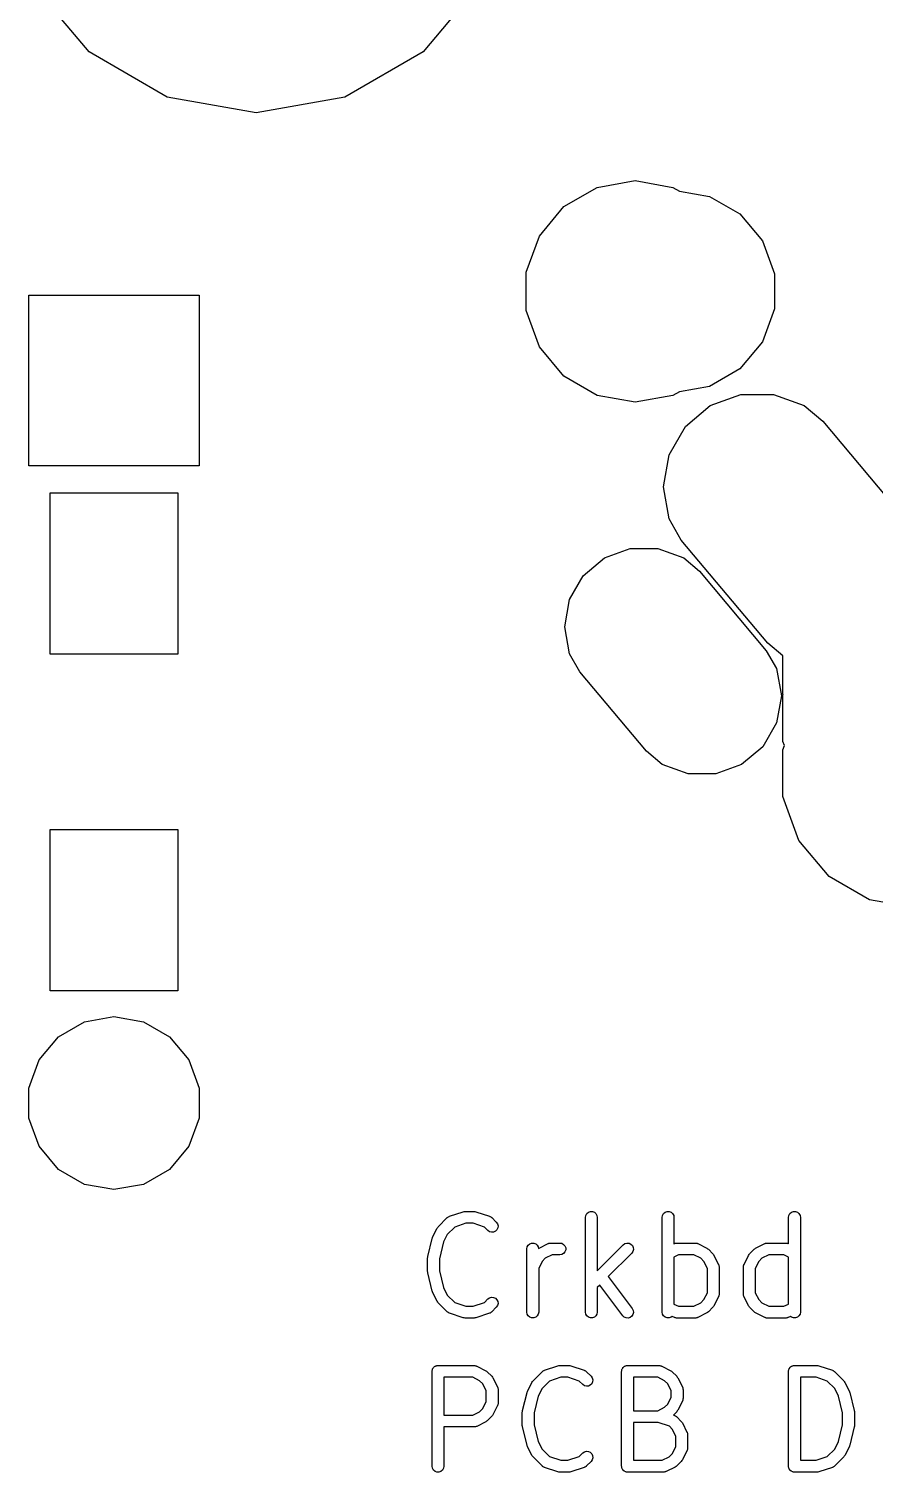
# Model space of a CAD drawing. Extents: x 61 to 194, y -144 to -63.
# Drawn here: x 96.1 to 105.02, y -122.83 to -107.61 of the extents above; entities that cross this region are included whole.
import ezdxf

# ---------------------------------------------------------------- set-up
doc = ezdxf.new("R2010")
doc.units = 0
doc.header["$MEASUREMENT"] = 0
doc.layers.add('BLACK', color=7, linetype='CONTINUOUS')

msp = doc.modelspace()

# ---------------------------------------------------------------- linework, layer by layer
at = {"layer": 'BLACK', "linetype": 'CONTINUOUS'}
for p, q in [((96.7377, -107.85), (96.1257, -107.121)), ((100.874, -107.121), (100.262, -107.85)), ((97.5623, -108.326), (96.7377, -107.85)), ((100.262, -107.85), (99.4377, -108.326)), ((98.5, -108.492), (97.5623, -108.326)), ((99.4377, -108.326), (98.5, -108.492)), ((101.749, -109.48), (102.101, -109.278)), ((102.101, -109.278), (102.5, -109.207)), ((102.5, -109.207), (102.899, -109.278)), ((102.899, -109.278), (102.968, -109.317)), ((102.968, -109.317), (103.285, -109.373)), ((103.285, -109.373), (103.605, -109.558)), ((101.489, -109.791), (101.749, -109.48)), ((103.605, -109.558), (103.843, -109.842)), ((101.35, -110.172), (101.489, -109.791)), ((103.843, -109.842), (103.97, -110.19)), ((101.35, -110.578), (101.35, -110.172)), ((103.97, -110.19), (103.97, -110.56)), ((96.1015, -112.213), (96.1015, -110.416)), ((96.1015, -110.416), (97.8985, -110.416)), ((97.8985, -110.416), (97.8985, -112.213)), ((101.489, -110.959), (101.35, -110.578)), ((103.97, -110.56), (103.843, -110.908)), ((103.843, -110.908), (103.605, -111.192)), ((101.749, -111.27), (101.489, -110.959)), ((103.605, -111.192), (103.285, -111.377)), ((102.101, -111.472), (101.749, -111.27)), ((103.285, -111.377), (102.968, -111.433)), ((102.5, -111.543), (102.101, -111.472)), ((102.899, -111.472), (102.5, -111.543)), ((102.968, -111.433), (102.899, -111.472)), ((103.293, -111.579), (103.616, -111.461)), ((103.616, -111.461), (103.96, -111.461)), ((103.96, -111.461), (104.283, -111.579)), ((103.03, -111.8), (103.293, -111.579)), ((104.283, -111.579), (104.48, -111.744)), ((102.858, -112.098), (103.03, -111.8)), ((104.48, -111.744), (105.393, -112.832)), ((102.798, -112.436), (102.858, -112.098)), ((97.8985, -112.213), (96.1015, -112.213)), ((102.858, -112.775), (102.798, -112.436)), ((96.325, -114.2), (96.325, -112.5)), ((96.325, -112.5), (97.675, -112.5)), ((97.675, -112.5), (97.675, -114.2)), ((102.987, -112.998), (102.858, -112.775)), ((102.176, -113.186), (102.449, -113.086)), ((102.449, -113.086), (102.74, -113.086)), ((102.74, -113.086), (103.014, -113.186)), ((103.9, -114.086), (102.987, -112.998)), ((101.953, -113.373), (102.176, -113.186)), ((103.014, -113.186), (103.18, -113.326)), ((101.807, -113.625), (101.953, -113.373)), ((103.18, -113.326), (103.884, -114.164)), ((101.757, -113.911), (101.807, -113.625)), ((101.807, -114.198), (101.757, -113.911)), ((104.06, -114.22), (103.9, -114.086)), ((97.675, -114.2), (96.325, -114.2)), ((101.916, -114.386), (101.807, -114.198)), ((103.884, -114.164), (103.993, -114.352)), ((104.06, -114.622), (104.06, -114.22)), ((102.62, -115.224), (101.916, -114.386)), ((103.993, -114.352), (104.043, -114.639)), ((104.043, -114.639), (103.993, -114.925)), ((104.061, -114.625), (104.06, -114.622)), ((104.06, -114.628), (104.061, -114.625)), ((104.06, -115.122), (104.06, -114.628)), ((103.993, -114.925), (103.847, -115.177)), ((103.847, -115.177), (103.624, -115.364)), ((104.076, -115.165), (104.06, -115.122)), ((104.06, -115.208), (104.076, -115.165)), ((104.06, -115.702), (104.06, -115.208)), ((102.786, -115.364), (102.62, -115.224)), ((103.06, -115.464), (102.786, -115.364)), ((103.624, -115.364), (103.351, -115.464)), ((103.351, -115.464), (103.06, -115.464)), ((104.229, -116.166), (104.06, -115.702)), ((96.325, -117.75), (96.325, -116.05)), ((96.325, -116.05), (97.675, -116.05)), ((97.675, -116.05), (97.675, -117.75)), ((104.546, -116.544), (104.229, -116.166)), ((104.974, -116.791), (104.546, -116.544)), ((105.46, -116.877), (104.974, -116.791)), ((97.675, -117.75), (96.325, -117.75)), ((96.4135, -118.236), (96.688, -118.078)), ((96.688, -118.078), (97, -118.023)), ((97, -118.023), (97.312, -118.078)), ((97.312, -118.078), (97.5865, -118.236)), ((96.2099, -118.479), (96.4135, -118.236)), ((97.5865, -118.236), (97.7901, -118.479)), ((96.1015, -118.777), (96.2099, -118.479)), ((97.7901, -118.479), (97.8985, -118.777)), ((96.1015, -119.093), (96.1015, -118.777)), ((97.8985, -118.777), (97.8985, -119.093)), ((96.2099, -119.391), (96.1015, -119.093)), ((97.8985, -119.093), (97.7901, -119.391)), ((96.4135, -119.634), (96.2099, -119.391)), ((97.7901, -119.391), (97.5865, -119.634)), ((96.688, -119.792), (96.4135, -119.634)), ((97.5865, -119.634), (97.312, -119.792)), ((97, -119.847), (96.688, -119.792)), ((97.312, -119.792), (97, -119.847)), ((100.542, -120.128), (100.685, -120.081)), ((100.685, -120.081), (100.695, -120.079)), ((100.695, -120.079), (100.705, -120.077)), ((100.705, -120.077), (100.8, -120.077)), ((100.8, -120.077), (100.81, -120.079)), ((100.81, -120.079), (100.82, -120.081)), ((100.82, -120.081), (100.963, -120.128)), ((101.991, -120.1), (102.007, -120.086)), ((102.007, -120.086), (102.028, -120.078)), ((102.028, -120.078), (102.049, -120.078)), ((102.049, -120.078), (102.07, -120.086)), ((102.07, -120.086), (102.086, -120.1)), ((102.8, -120.1), (102.817, -120.086)), ((102.817, -120.086), (102.837, -120.078)), ((102.837, -120.078), (102.859, -120.078)), ((102.859, -120.078), (102.879, -120.086)), ((102.879, -120.086), (102.896, -120.1)), ((104.133, -120.1), (104.15, -120.086)), ((104.15, -120.086), (104.17, -120.078)), ((104.17, -120.078), (104.192, -120.078)), ((104.192, -120.078), (104.212, -120.086)), ((104.212, -120.086), (104.229, -120.1)), ((100.417, -120.247), (100.423, -120.239)), ((100.423, -120.239), (100.518, -120.143)), ((100.518, -120.143), (100.521, -120.141)), ((100.521, -120.141), (100.523, -120.139)), ((100.523, -120.139), (100.53, -120.135)), ((100.53, -120.135), (100.536, -120.131)), ((100.536, -120.131), (100.539, -120.13)), ((100.539, -120.13), (100.542, -120.128)), ((100.715, -120.202), (100.596, -120.242)), ((100.79, -120.202), (100.715, -120.202)), ((100.909, -120.242), (100.79, -120.202)), ((100.963, -120.128), (100.966, -120.13)), ((100.966, -120.13), (100.97, -120.131)), ((100.97, -120.131), (100.976, -120.135)), ((100.976, -120.135), (100.982, -120.139)), ((100.982, -120.139), (100.984, -120.141)), ((100.984, -120.141), (100.987, -120.143)), ((100.987, -120.143), (101.035, -120.191)), ((101.035, -120.191), (101.047, -120.209)), ((101.047, -120.209), (101.053, -120.23)), ((101.053, -120.23), (101.051, -120.251)), ((101.976, -120.14), (101.98, -120.119)), ((101.976, -121.14), (101.976, -120.14)), ((101.98, -120.119), (101.991, -120.1)), ((102.086, -120.1), (102.097, -120.119)), ((102.097, -120.119), (102.101, -120.14)), ((102.101, -120.14), (102.101, -120.703)), ((102.785, -120.14), (102.789, -120.119)), ((102.785, -121.14), (102.785, -120.14)), ((102.789, -120.119), (102.8, -120.1)), ((102.896, -120.1), (102.907, -120.119)), ((102.907, -120.119), (102.91, -120.14)), ((102.91, -120.14), (102.91, -120.42)), ((104.119, -120.14), (104.123, -120.119)), ((104.119, -120.42), (104.119, -120.14)), ((104.123, -120.119), (104.133, -120.1)), ((104.229, -120.1), (104.24, -120.119)), ((104.24, -120.119), (104.244, -120.14)), ((104.244, -120.14), (104.244, -121.14)), ((100.311, -120.553), (100.359, -120.363)), ((100.359, -120.363), (100.361, -120.357)), ((100.361, -120.357), (100.363, -120.35)), ((100.363, -120.35), (100.411, -120.255)), ((100.411, -120.255), (100.417, -120.247)), ((100.518, -120.32), (100.478, -120.4)), ((100.596, -120.242), (100.518, -120.32)), ((100.947, -120.279), (100.909, -120.242)), ((100.964, -120.292), (100.947, -120.279)), ((100.985, -120.297), (100.964, -120.292)), ((101.007, -120.295), (100.985, -120.297)), ((101.027, -120.286), (101.007, -120.295)), ((101.042, -120.271), (101.027, -120.286)), ((101.051, -120.251), (101.042, -120.271)), ((100.478, -120.4), (100.434, -120.576)), ((101.357, -120.473), (101.361, -120.452)), ((101.357, -121.14), (101.357, -120.473)), ((101.361, -120.452), (101.371, -120.433)), ((101.371, -120.433), (101.388, -120.419)), ((101.388, -120.419), (101.408, -120.412)), ((101.408, -120.412), (101.43, -120.412)), ((101.43, -120.412), (101.451, -120.419)), ((101.451, -120.419), (101.467, -120.433)), ((101.467, -120.433), (101.478, -120.452)), ((101.478, -120.452), (101.481, -120.469)), ((101.481, -120.469), (101.487, -120.465)), ((101.487, -120.465), (101.582, -120.417)), ((101.625, -120.536), (101.552, -120.572)), ((101.582, -120.417), (101.585, -120.416)), ((101.585, -120.416), (101.588, -120.414)), ((101.588, -120.414), (101.596, -120.413)), ((101.596, -120.413), (101.603, -120.411)), ((101.603, -120.411), (101.606, -120.411)), ((101.606, -120.411), (101.61, -120.411)), ((101.61, -120.411), (101.705, -120.411)), ((101.705, -120.536), (101.625, -120.536)), ((101.705, -120.411), (101.726, -120.414)), ((101.726, -120.532), (101.705, -120.536)), ((101.726, -120.414), (101.745, -120.425)), ((101.745, -120.521), (101.726, -120.532)), ((101.745, -120.425), (101.759, -120.442)), ((101.759, -120.504), (101.745, -120.521)), ((101.759, -120.442), (101.767, -120.462)), ((101.767, -120.484), (101.759, -120.504)), ((101.767, -120.462), (101.767, -120.484)), ((102.101, -120.703), (102.375, -120.429)), ((102.464, -120.517), (102.216, -120.765)), ((102.375, -120.429), (102.393, -120.417)), ((102.393, -120.417), (102.414, -120.411)), ((102.414, -120.411), (102.436, -120.413)), ((102.436, -120.413), (102.455, -120.422)), ((102.455, -120.422), (102.471, -120.437)), ((102.476, -120.5), (102.464, -120.517)), ((102.471, -120.437), (102.48, -120.457)), ((102.482, -120.479), (102.476, -120.5)), ((102.48, -120.457), (102.482, -120.479)), ((102.91, -120.42), (102.915, -120.417)), ((102.958, -120.536), (102.91, -120.559)), ((102.915, -120.417), (102.919, -120.416)), ((102.919, -120.416), (102.922, -120.414)), ((102.922, -120.414), (102.929, -120.413)), ((102.929, -120.413), (102.936, -120.411)), ((102.936, -120.411), (102.94, -120.411)), ((102.94, -120.411), (102.943, -120.411)), ((102.943, -120.411), (103.134, -120.411)), ((103.119, -120.536), (102.958, -120.536)), ((103.192, -120.572), (103.119, -120.536)), ((103.134, -120.411), (103.137, -120.411)), ((103.137, -120.411), (103.141, -120.411)), ((103.141, -120.411), (103.148, -120.413)), ((103.148, -120.413), (103.155, -120.414)), ((103.155, -120.414), (103.158, -120.416)), ((103.158, -120.416), (103.162, -120.417)), ((103.162, -120.417), (103.257, -120.465)), ((103.257, -120.465), (103.265, -120.471)), ((103.265, -120.471), (103.273, -120.477)), ((103.273, -120.477), (103.321, -120.524)), ((103.321, -120.524), (103.326, -120.532)), ((103.326, -120.532), (103.332, -120.541)), ((103.332, -120.541), (103.38, -120.636)), ((103.649, -120.636), (103.697, -120.541)), ((103.697, -120.541), (103.703, -120.532)), ((103.703, -120.532), (103.708, -120.524)), ((103.708, -120.524), (103.756, -120.477)), ((103.756, -120.477), (103.764, -120.471)), ((103.764, -120.471), (103.772, -120.465)), ((103.772, -120.465), (103.868, -120.417)), ((103.91, -120.536), (103.837, -120.572)), ((103.868, -120.417), (103.871, -120.416)), ((103.871, -120.416), (103.874, -120.414)), ((103.874, -120.414), (103.881, -120.413)), ((103.881, -120.413), (103.888, -120.411)), ((103.888, -120.411), (103.892, -120.411)), ((103.892, -120.411), (103.896, -120.411)), ((103.896, -120.411), (104.086, -120.411)), ((104.071, -120.536), (103.91, -120.536)), ((104.119, -120.559), (104.071, -120.536)), ((104.086, -120.411), (104.09, -120.411)), ((104.09, -120.411), (104.093, -120.411)), ((104.093, -120.411), (104.1, -120.413)), ((104.1, -120.413), (104.107, -120.414)), ((104.107, -120.414), (104.111, -120.416)), ((104.111, -120.416), (104.114, -120.417)), ((104.114, -120.417), (104.119, -120.42)), ((100.309, -120.568), (100.311, -120.561)), ((100.309, -120.711), (100.309, -120.568)), ((100.311, -120.561), (100.311, -120.553)), ((100.434, -120.576), (100.434, -120.704)), ((101.518, -120.605), (101.482, -120.678)), ((101.482, -120.678), (101.482, -121.14)), ((101.552, -120.572), (101.518, -120.605)), ((102.91, -120.559), (102.91, -121.054)), ((103.225, -120.605), (103.192, -120.572)), ((103.262, -120.678), (103.225, -120.605)), ((103.262, -120.935), (103.262, -120.678)), ((103.38, -120.636), (103.381, -120.639)), ((103.381, -120.639), (103.383, -120.642)), ((103.383, -120.642), (103.384, -120.65)), ((103.384, -120.65), (103.386, -120.657)), ((103.386, -120.657), (103.386, -120.66)), ((103.386, -120.66), (103.387, -120.664)), ((103.387, -120.664), (103.387, -120.949)), ((103.643, -120.657), (103.645, -120.65)), ((103.643, -120.66), (103.643, -120.657)), ((103.643, -120.664), (103.643, -120.66)), ((103.643, -120.949), (103.643, -120.664)), ((103.645, -120.65), (103.646, -120.642)), ((103.646, -120.642), (103.648, -120.639)), ((103.648, -120.639), (103.649, -120.636)), ((103.804, -120.605), (103.768, -120.678)), ((103.768, -120.678), (103.768, -120.935)), ((103.837, -120.572), (103.804, -120.605)), ((104.119, -121.054), (104.119, -120.559)), ((100.311, -120.719), (100.309, -120.711)), ((100.311, -120.726), (100.311, -120.719)), ((100.359, -120.917), (100.311, -120.726)), ((100.434, -120.704), (100.478, -120.88)), ((102.216, -120.765), (102.469, -121.102)), ((100.361, -120.923), (100.359, -120.917)), ((100.363, -120.93), (100.361, -120.923)), ((100.411, -121.025), (100.363, -120.93)), ((100.478, -120.88), (100.518, -120.96)), ((100.518, -120.96), (100.596, -121.038)), ((100.909, -121.038), (100.947, -121)), ((100.947, -121), (100.964, -120.988)), ((100.964, -120.988), (100.985, -120.982)), ((100.985, -120.982), (101.007, -120.984)), ((101.007, -120.984), (101.027, -120.993)), ((101.027, -120.993), (101.042, -121.009)), ((102.127, -120.854), (102.101, -120.88)), ((102.101, -120.88), (102.101, -121.14)), ((102.369, -121.177), (102.127, -120.854)), ((103.225, -121.008), (103.262, -120.935)), ((103.38, -120.977), (103.332, -121.073)), ((103.381, -120.974), (103.38, -120.977)), ((103.383, -120.971), (103.381, -120.974)), ((103.384, -120.964), (103.383, -120.971)), ((103.386, -120.957), (103.384, -120.964)), ((103.387, -120.949), (103.386, -120.953)), ((103.386, -120.953), (103.386, -120.957)), ((103.643, -120.953), (103.643, -120.949)), ((103.643, -120.957), (103.643, -120.953)), ((103.645, -120.964), (103.643, -120.957)), ((103.646, -120.971), (103.645, -120.964)), ((103.648, -120.974), (103.646, -120.971)), ((103.649, -120.977), (103.648, -120.974)), ((103.697, -121.073), (103.649, -120.977)), ((103.768, -120.935), (103.804, -121.008)), ((100.417, -121.033), (100.411, -121.025)), ((100.423, -121.041), (100.417, -121.033)), ((100.518, -121.136), (100.423, -121.041)), ((100.521, -121.139), (100.518, -121.136)), ((100.523, -121.141), (100.521, -121.139)), ((100.53, -121.145), (100.523, -121.141)), ((100.536, -121.149), (100.53, -121.145)), ((100.539, -121.15), (100.536, -121.149)), ((100.542, -121.152), (100.539, -121.15)), ((100.685, -121.199), (100.542, -121.152)), ((100.596, -121.038), (100.715, -121.077)), ((100.715, -121.077), (100.79, -121.077)), ((100.79, -121.077), (100.909, -121.038)), ((100.963, -121.152), (100.82, -121.199)), ((100.966, -121.15), (100.963, -121.152)), ((100.97, -121.149), (100.966, -121.15)), ((100.976, -121.145), (100.97, -121.149)), ((100.982, -121.141), (100.976, -121.145)), ((100.984, -121.139), (100.982, -121.141)), ((100.987, -121.136), (100.984, -121.139)), ((101.035, -121.089), (100.987, -121.136)), ((101.047, -121.071), (101.035, -121.089)), ((101.042, -121.009), (101.051, -121.028)), ((101.053, -121.05), (101.047, -121.071)), ((101.051, -121.028), (101.053, -121.05)), ((101.361, -121.161), (101.357, -121.14)), ((101.482, -121.14), (101.478, -121.161)), ((101.98, -121.161), (101.976, -121.14)), ((102.101, -121.14), (102.097, -121.161)), ((102.469, -121.102), (102.479, -121.122)), ((102.482, -121.143), (102.477, -121.164)), ((102.479, -121.122), (102.482, -121.143)), ((102.789, -121.161), (102.785, -121.14)), ((102.91, -121.054), (102.958, -121.077)), ((102.958, -121.077), (103.119, -121.077)), ((103.119, -121.077), (103.192, -121.041)), ((103.257, -121.148), (103.162, -121.196)), ((103.192, -121.041), (103.225, -121.008)), ((103.265, -121.142), (103.257, -121.148)), ((103.273, -121.136), (103.265, -121.142)), ((103.321, -121.089), (103.273, -121.136)), ((103.326, -121.081), (103.321, -121.089)), ((103.332, -121.073), (103.326, -121.081)), ((103.703, -121.081), (103.697, -121.073)), ((103.708, -121.089), (103.703, -121.081)), ((103.756, -121.136), (103.708, -121.089)), ((103.764, -121.142), (103.756, -121.136)), ((103.772, -121.148), (103.764, -121.142)), ((103.868, -121.196), (103.772, -121.148)), ((103.804, -121.008), (103.837, -121.041)), ((103.837, -121.041), (103.91, -121.077)), ((103.91, -121.077), (104.071, -121.077)), ((104.071, -121.077), (104.119, -121.054)), ((104.244, -121.14), (104.24, -121.161)), ((100.695, -121.201), (100.685, -121.199)), ((100.705, -121.202), (100.695, -121.201)), ((100.8, -121.202), (100.705, -121.202)), ((100.81, -121.201), (100.8, -121.202)), ((100.82, -121.199), (100.81, -121.201)), ((101.371, -121.18), (101.361, -121.161)), ((101.388, -121.194), (101.371, -121.18)), ((101.408, -121.201), (101.388, -121.194)), ((101.43, -121.201), (101.408, -121.201)), ((101.451, -121.194), (101.43, -121.201)), ((101.467, -121.18), (101.451, -121.194)), ((101.478, -121.161), (101.467, -121.18)), ((101.991, -121.18), (101.98, -121.161)), ((102.007, -121.194), (101.991, -121.18)), ((102.028, -121.201), (102.007, -121.194)), ((102.049, -121.201), (102.028, -121.201)), ((102.07, -121.194), (102.049, -121.201)), ((102.086, -121.18), (102.07, -121.194)), ((102.097, -121.161), (102.086, -121.18)), ((102.385, -121.192), (102.369, -121.177)), ((102.405, -121.201), (102.385, -121.192)), ((102.427, -121.202), (102.405, -121.201)), ((102.448, -121.196), (102.427, -121.202)), ((102.465, -121.183), (102.448, -121.196)), ((102.477, -121.164), (102.465, -121.183)), ((102.8, -121.18), (102.789, -121.161)), ((102.817, -121.194), (102.8, -121.18)), ((102.837, -121.201), (102.817, -121.194)), ((102.859, -121.201), (102.837, -121.201)), ((102.879, -121.194), (102.859, -121.201)), ((102.891, -121.184), (102.879, -121.194)), ((102.915, -121.196), (102.891, -121.184)), ((102.919, -121.197), (102.915, -121.196)), ((102.922, -121.199), (102.919, -121.197)), ((102.929, -121.2), (102.922, -121.199)), ((102.936, -121.202), (102.929, -121.2)), ((102.94, -121.202), (102.936, -121.202)), ((102.943, -121.202), (102.94, -121.202)), ((103.134, -121.202), (102.943, -121.202)), ((103.137, -121.202), (103.134, -121.202)), ((103.141, -121.202), (103.137, -121.202)), ((103.148, -121.2), (103.141, -121.202)), ((103.155, -121.199), (103.148, -121.2)), ((103.158, -121.197), (103.155, -121.199)), ((103.162, -121.196), (103.158, -121.197)), ((103.871, -121.197), (103.868, -121.196)), ((103.874, -121.199), (103.871, -121.197)), ((103.881, -121.2), (103.874, -121.199)), ((103.888, -121.202), (103.881, -121.2)), ((103.892, -121.202), (103.888, -121.202)), ((103.896, -121.202), (103.892, -121.202)), ((104.086, -121.202), (103.896, -121.202)), ((104.09, -121.202), (104.086, -121.202)), ((104.093, -121.202), (104.09, -121.202)), ((104.1, -121.2), (104.093, -121.202)), ((104.107, -121.199), (104.1, -121.2)), ((104.111, -121.197), (104.107, -121.199)), ((104.114, -121.196), (104.111, -121.197)), ((104.138, -121.184), (104.114, -121.196)), ((104.15, -121.194), (104.138, -121.184)), ((104.17, -121.201), (104.15, -121.194)), ((104.192, -121.201), (104.17, -121.201)), ((104.212, -121.194), (104.192, -121.201)), ((104.229, -121.18), (104.212, -121.194)), ((104.24, -121.161), (104.229, -121.18)), ((100.357, -121.765), (100.358, -121.759)), ((100.358, -121.754), (100.36, -121.749)), ((100.358, -121.759), (100.358, -121.754)), ((100.36, -121.749), (100.361, -121.744)), ((100.361, -121.744), (100.363, -121.739)), ((100.363, -121.739), (100.365, -121.734)), ((100.365, -121.734), (100.369, -121.729)), ((100.369, -121.729), (100.371, -121.725)), ((100.371, -121.725), (100.376, -121.721)), ((100.376, -121.721), (100.379, -121.717)), ((100.379, -121.717), (100.384, -121.714)), ((100.384, -121.714), (100.388, -121.711)), ((100.388, -121.711), (100.393, -121.709)), ((100.393, -121.709), (100.398, -121.706)), ((100.398, -121.706), (100.403, -121.705)), ((100.403, -121.705), (100.408, -121.703)), ((100.408, -121.703), (100.414, -121.703)), ((100.414, -121.703), (100.419, -121.702)), ((100.419, -121.702), (100.8, -121.702)), ((100.8, -121.702), (100.804, -121.703)), ((100.804, -121.703), (100.807, -121.703)), ((100.807, -121.703), (100.814, -121.705)), ((100.814, -121.705), (100.822, -121.706)), ((100.822, -121.706), (100.825, -121.708)), ((100.825, -121.708), (100.828, -121.709)), ((100.828, -121.709), (100.923, -121.757)), ((100.923, -121.757), (100.932, -121.763)), ((100.932, -121.763), (100.94, -121.768)), ((101.521, -121.766), (101.523, -121.764)), ((101.523, -121.764), (101.53, -121.76)), ((101.53, -121.76), (101.536, -121.756)), ((101.536, -121.756), (101.539, -121.755)), ((101.539, -121.755), (101.542, -121.753)), ((101.542, -121.753), (101.685, -121.706)), ((101.685, -121.706), (101.695, -121.704)), ((101.695, -121.704), (101.705, -121.702)), ((101.705, -121.702), (101.8, -121.702)), ((101.8, -121.702), (101.81, -121.704)), ((101.81, -121.704), (101.82, -121.706)), ((101.82, -121.706), (101.963, -121.753)), ((101.963, -121.753), (101.966, -121.755)), ((101.966, -121.755), (101.97, -121.756)), ((101.97, -121.756), (101.976, -121.76)), ((101.976, -121.76), (101.982, -121.764)), ((101.982, -121.764), (101.984, -121.766)), ((102.357, -121.765), (102.358, -121.759)), ((102.358, -121.754), (102.36, -121.749)), ((102.358, -121.759), (102.358, -121.754)), ((102.36, -121.749), (102.361, -121.744)), ((102.361, -121.744), (102.363, -121.739)), ((102.363, -121.739), (102.365, -121.734)), ((102.365, -121.734), (102.369, -121.729)), ((102.369, -121.729), (102.371, -121.725)), ((102.371, -121.725), (102.376, -121.721)), ((102.376, -121.721), (102.379, -121.717)), ((102.379, -121.717), (102.384, -121.714)), ((102.384, -121.714), (102.388, -121.711)), ((102.388, -121.711), (102.393, -121.709)), ((102.393, -121.709), (102.398, -121.706)), ((102.398, -121.706), (102.403, -121.705)), ((102.403, -121.705), (102.408, -121.703)), ((102.408, -121.703), (102.414, -121.703)), ((102.414, -121.703), (102.419, -121.702)), ((102.419, -121.702), (102.753, -121.702)), ((102.753, -121.702), (102.756, -121.703)), ((102.756, -121.703), (102.76, -121.703)), ((102.76, -121.703), (102.767, -121.705)), ((102.767, -121.705), (102.774, -121.706)), ((102.774, -121.706), (102.777, -121.708)), ((102.777, -121.708), (102.781, -121.709)), ((102.781, -121.709), (102.876, -121.757)), ((102.876, -121.757), (102.884, -121.763)), ((102.884, -121.763), (102.892, -121.768)), ((104.119, -121.765), (104.12, -121.759)), ((104.12, -121.754), (104.122, -121.749)), ((104.12, -121.759), (104.12, -121.754)), ((104.122, -121.749), (104.123, -121.744)), ((104.123, -121.744), (104.125, -121.739)), ((104.125, -121.739), (104.127, -121.734)), ((104.127, -121.734), (104.131, -121.729)), ((104.131, -121.729), (104.133, -121.725)), ((104.133, -121.725), (104.138, -121.721)), ((104.138, -121.721), (104.141, -121.717)), ((104.141, -121.717), (104.146, -121.714)), ((104.146, -121.714), (104.15, -121.711)), ((104.15, -121.711), (104.155, -121.709)), ((104.155, -121.709), (104.16, -121.706)), ((104.16, -121.706), (104.165, -121.705)), ((104.165, -121.705), (104.17, -121.703)), ((104.17, -121.703), (104.176, -121.703)), ((104.176, -121.703), (104.181, -121.702)), ((104.181, -121.702), (104.419, -121.702)), ((104.419, -121.702), (104.429, -121.704)), ((104.429, -121.704), (104.439, -121.706)), ((104.439, -121.706), (104.582, -121.753)), ((104.582, -121.753), (104.585, -121.755)), ((104.585, -121.755), (104.589, -121.756)), ((104.589, -121.756), (104.595, -121.76)), ((104.595, -121.76), (104.601, -121.764)), ((104.601, -121.764), (104.603, -121.766)), ((100.357, -122.765), (100.357, -121.765)), ((100.482, -121.827), (100.482, -122.226)), ((100.786, -121.827), (100.482, -121.827)), ((100.859, -121.864), (100.786, -121.827)), ((100.892, -121.897), (100.859, -121.864)), ((100.928, -121.97), (100.892, -121.897)), ((100.94, -121.768), (100.987, -121.816)), ((100.987, -121.816), (100.993, -121.824)), ((100.993, -121.824), (100.999, -121.832)), ((100.999, -121.832), (101.047, -121.927)), ((101.363, -121.975), (101.411, -121.88)), ((101.411, -121.88), (101.417, -121.872)), ((101.417, -121.872), (101.423, -121.864)), ((101.423, -121.864), (101.518, -121.768)), ((101.518, -121.768), (101.521, -121.766)), ((101.596, -121.867), (101.518, -121.945)), ((101.715, -121.827), (101.596, -121.867)), ((101.79, -121.827), (101.715, -121.827)), ((101.909, -121.867), (101.79, -121.827)), ((101.947, -121.904), (101.909, -121.867)), ((101.964, -121.917), (101.947, -121.904)), ((101.984, -121.766), (101.987, -121.768)), ((101.987, -121.768), (102.035, -121.816)), ((102.027, -121.911), (102.007, -121.92)), ((102.042, -121.896), (102.027, -121.911)), ((102.035, -121.816), (102.047, -121.834)), ((102.051, -121.876), (102.042, -121.896)), ((102.047, -121.834), (102.053, -121.855)), ((102.053, -121.855), (102.051, -121.876)), ((102.357, -122.765), (102.357, -121.765)), ((102.482, -121.827), (102.482, -122.179)), ((102.738, -121.827), (102.482, -121.827)), ((102.811, -121.864), (102.738, -121.827)), ((102.844, -121.897), (102.811, -121.864)), ((102.881, -121.97), (102.844, -121.897)), ((102.892, -121.768), (102.94, -121.816)), ((102.94, -121.816), (102.945, -121.824)), ((102.945, -121.824), (102.951, -121.832)), ((102.951, -121.832), (102.999, -121.927)), ((104.119, -122.765), (104.119, -121.765)), ((104.244, -121.827), (104.244, -122.702)), ((104.409, -121.827), (104.244, -121.827)), ((104.528, -121.867), (104.409, -121.827)), ((104.606, -121.945), (104.528, -121.867)), ((104.603, -121.766), (104.606, -121.768)), ((104.606, -121.768), (104.702, -121.864)), ((104.702, -121.864), (104.707, -121.872)), ((104.707, -121.872), (104.713, -121.88)), ((104.713, -121.88), (104.761, -121.975)), ((100.928, -122.083), (100.928, -121.97)), ((101.047, -121.927), (101.048, -121.931)), ((101.048, -121.931), (101.05, -121.934)), ((101.05, -121.934), (101.051, -121.941)), ((101.051, -121.941), (101.053, -121.948)), ((101.053, -121.948), (101.053, -121.952)), ((101.053, -121.952), (101.053, -121.955)), ((101.053, -121.955), (101.053, -122.098)), ((101.311, -122.178), (101.359, -121.988)), ((101.359, -121.988), (101.361, -121.982)), ((101.361, -121.982), (101.363, -121.975)), ((101.478, -122.025), (101.434, -122.201)), ((101.518, -121.945), (101.478, -122.025)), ((101.985, -121.922), (101.964, -121.917)), ((102.007, -121.92), (101.985, -121.922)), ((102.844, -122.109), (102.881, -122.036)), ((102.881, -122.036), (102.881, -121.97)), ((102.999, -121.927), (103, -121.931)), ((103, -121.931), (103.002, -121.934)), ((103.002, -121.934), (103.003, -121.941)), ((103.003, -122.065), (103.002, -122.072)), ((103.003, -121.941), (103.005, -121.948)), ((103.005, -122.058), (103.003, -122.065)), ((103.005, -121.948), (103.005, -121.952)), ((103.005, -121.952), (103.006, -121.955)), ((103.006, -122.051), (103.005, -122.054)), ((103.005, -122.054), (103.005, -122.058)), ((103.006, -121.955), (103.006, -122.051)), ((104.646, -122.025), (104.606, -121.945)), ((104.69, -122.201), (104.646, -122.025)), ((104.761, -121.975), (104.763, -121.982)), ((104.763, -121.982), (104.766, -121.988)), ((104.766, -121.988), (104.813, -122.178)), ((100.786, -122.226), (100.859, -122.19)), ((100.859, -122.19), (100.892, -122.156)), ((100.892, -122.156), (100.928, -122.083)), ((101.047, -122.126), (100.999, -122.221)), ((101.048, -122.123), (101.047, -122.126)), ((101.05, -122.12), (101.048, -122.123)), ((101.051, -122.112), (101.05, -122.12)), ((101.053, -122.105), (101.051, -122.112)), ((101.053, -122.098), (101.053, -122.102)), ((101.053, -122.102), (101.053, -122.105)), ((101.309, -122.193), (101.311, -122.186)), ((101.309, -122.336), (101.309, -122.193)), ((101.311, -122.186), (101.311, -122.178)), ((101.434, -122.201), (101.434, -122.329)), ((102.482, -122.179), (102.738, -122.179)), ((102.738, -122.179), (102.811, -122.142)), ((102.811, -122.142), (102.844, -122.109)), ((102.94, -122.19), (102.904, -122.226)), ((102.945, -122.182), (102.94, -122.19)), ((102.951, -122.174), (102.945, -122.182)), ((102.999, -122.079), (102.951, -122.174)), ((103, -122.075), (102.999, -122.079)), ((103.002, -122.072), (103, -122.075)), ((104.69, -122.329), (104.69, -122.201)), ((104.813, -122.178), (104.814, -122.186)), ((104.814, -122.186), (104.815, -122.193)), ((104.815, -122.193), (104.815, -122.336)), ((100.482, -122.226), (100.786, -122.226)), ((100.8, -122.351), (100.482, -122.351)), ((100.482, -122.351), (100.482, -122.765)), ((100.804, -122.351), (100.8, -122.351)), ((100.807, -122.351), (100.804, -122.351)), ((100.814, -122.349), (100.807, -122.351)), ((100.822, -122.347), (100.814, -122.349)), ((100.825, -122.346), (100.822, -122.347)), ((100.828, -122.345), (100.825, -122.346)), ((100.923, -122.297), (100.828, -122.345)), ((100.932, -122.291), (100.923, -122.297)), ((100.94, -122.285), (100.932, -122.291)), ((100.987, -122.238), (100.94, -122.285)), ((100.993, -122.229), (100.987, -122.238)), ((100.999, -122.221), (100.993, -122.229)), ((101.311, -122.344), (101.309, -122.336)), ((101.311, -122.351), (101.311, -122.344)), ((101.359, -122.542), (101.311, -122.351)), ((101.434, -122.329), (101.478, -122.505)), ((102.482, -122.304), (102.482, -122.702)), ((102.743, -122.304), (102.482, -122.304)), ((102.862, -122.343), (102.743, -122.304)), ((102.892, -122.373), (102.862, -122.343)), ((102.904, -122.226), (102.915, -122.229)), ((102.915, -122.229), (102.918, -122.231)), ((102.918, -122.231), (102.922, -122.232)), ((102.922, -122.232), (102.928, -122.236)), ((102.928, -122.236), (102.934, -122.24)), ((102.934, -122.24), (102.937, -122.242)), ((102.937, -122.242), (102.94, -122.244)), ((102.94, -122.244), (102.987, -122.292)), ((102.987, -122.292), (102.993, -122.3)), ((102.993, -122.3), (102.999, -122.308)), ((102.999, -122.308), (103.047, -122.404)), ((104.646, -122.505), (104.69, -122.329)), ((104.813, -122.351), (104.766, -122.542)), ((104.814, -122.344), (104.813, -122.351)), ((104.815, -122.336), (104.814, -122.344)), ((101.478, -122.505), (101.518, -122.585)), ((102.928, -122.446), (102.892, -122.373)), ((102.928, -122.56), (102.928, -122.446)), ((103.047, -122.404), (103.048, -122.407)), ((103.048, -122.407), (103.05, -122.41)), ((103.05, -122.41), (103.051, -122.417)), ((103.051, -122.417), (103.053, -122.424)), ((103.053, -122.424), (103.053, -122.428)), ((103.053, -122.428), (103.053, -122.432)), ((103.053, -122.432), (103.053, -122.574)), ((104.606, -122.585), (104.646, -122.505)), ((101.361, -122.548), (101.359, -122.542)), ((101.363, -122.555), (101.361, -122.548)), ((101.411, -122.65), (101.363, -122.555)), ((101.417, -122.658), (101.411, -122.65)), ((101.423, -122.666), (101.417, -122.658)), ((101.518, -122.761), (101.423, -122.666)), ((101.518, -122.585), (101.596, -122.663)), ((101.596, -122.663), (101.715, -122.702)), ((101.79, -122.702), (101.909, -122.663)), ((101.909, -122.663), (101.947, -122.625)), ((101.947, -122.625), (101.964, -122.613)), ((101.964, -122.613), (101.985, -122.607)), ((101.985, -122.607), (102.007, -122.609)), ((102.007, -122.609), (102.027, -122.618)), ((102.027, -122.618), (102.042, -122.634)), ((102.042, -122.634), (102.051, -122.653)), ((102.053, -122.675), (102.047, -122.696)), ((102.051, -122.653), (102.053, -122.675)), ((102.786, -122.702), (102.859, -122.666)), ((102.859, -122.666), (102.892, -122.633)), ((102.892, -122.633), (102.928, -122.56)), ((103.047, -122.602), (102.999, -122.698)), ((103.048, -122.599), (103.047, -122.602)), ((103.05, -122.596), (103.048, -122.599)), ((103.051, -122.589), (103.05, -122.596)), ((103.053, -122.582), (103.051, -122.589)), ((103.053, -122.574), (103.053, -122.578)), ((103.053, -122.578), (103.053, -122.582)), ((104.409, -122.702), (104.528, -122.663)), ((104.528, -122.663), (104.606, -122.585)), ((104.702, -122.666), (104.606, -122.761)), ((104.707, -122.658), (104.702, -122.666)), ((104.713, -122.65), (104.707, -122.658)), ((104.761, -122.555), (104.713, -122.65)), ((104.763, -122.548), (104.761, -122.555)), ((104.766, -122.542), (104.763, -122.548)), ((100.361, -122.786), (100.357, -122.765)), ((100.371, -122.805), (100.361, -122.786)), ((100.388, -122.819), (100.371, -122.805)), ((100.408, -122.826), (100.388, -122.819)), ((100.43, -122.826), (100.408, -122.826)), ((100.451, -122.819), (100.43, -122.826)), ((100.467, -122.805), (100.451, -122.819)), ((100.478, -122.786), (100.467, -122.805)), ((100.482, -122.765), (100.478, -122.786)), ((101.521, -122.764), (101.518, -122.761)), ((101.523, -122.766), (101.521, -122.764)), ((101.53, -122.77), (101.523, -122.766)), ((101.536, -122.774), (101.53, -122.77)), ((101.539, -122.775), (101.536, -122.774)), ((101.542, -122.777), (101.539, -122.775)), ((101.685, -122.824), (101.542, -122.777)), ((101.695, -122.826), (101.685, -122.824)), ((101.705, -122.827), (101.695, -122.826)), ((101.8, -122.827), (101.705, -122.827)), ((101.715, -122.702), (101.79, -122.702)), ((101.81, -122.826), (101.8, -122.827)), ((101.82, -122.824), (101.81, -122.826)), ((101.963, -122.777), (101.82, -122.824)), ((101.966, -122.775), (101.963, -122.777)), ((101.97, -122.774), (101.966, -122.775)), ((101.976, -122.77), (101.97, -122.774)), ((101.982, -122.766), (101.976, -122.77)), ((101.984, -122.764), (101.982, -122.766)), ((101.987, -122.761), (101.984, -122.764)), ((102.035, -122.714), (101.987, -122.761)), ((102.047, -122.696), (102.035, -122.714)), ((102.358, -122.77), (102.357, -122.765)), ((102.358, -122.776), (102.358, -122.77)), ((102.36, -122.781), (102.358, -122.776)), ((102.361, -122.786), (102.36, -122.781)), ((102.363, -122.791), (102.361, -122.786)), ((102.365, -122.796), (102.363, -122.791)), ((102.369, -122.8), (102.365, -122.796)), ((102.371, -122.805), (102.369, -122.8)), ((102.376, -122.809), (102.371, -122.805)), ((102.379, -122.813), (102.376, -122.809)), ((102.384, -122.815), (102.379, -122.813)), ((102.388, -122.819), (102.384, -122.815)), ((102.393, -122.821), (102.388, -122.819)), ((102.398, -122.824), (102.393, -122.821)), ((102.403, -122.825), (102.398, -122.824)), ((102.408, -122.826), (102.403, -122.825)), ((102.414, -122.826), (102.408, -122.826)), ((102.419, -122.827), (102.414, -122.826)), ((102.8, -122.827), (102.419, -122.827)), ((102.482, -122.702), (102.786, -122.702)), ((102.804, -122.827), (102.8, -122.827)), ((102.807, -122.827), (102.804, -122.827)), ((102.814, -122.825), (102.807, -122.827)), ((102.822, -122.824), (102.814, -122.825)), ((102.825, -122.822), (102.822, -122.824)), ((102.828, -122.821), (102.825, -122.822)), ((102.923, -122.773), (102.828, -122.821)), ((102.932, -122.767), (102.923, -122.773)), ((102.94, -122.761), (102.932, -122.767)), ((102.987, -122.714), (102.94, -122.761)), ((102.993, -122.706), (102.987, -122.714)), ((102.999, -122.698), (102.993, -122.706)), ((104.12, -122.77), (104.119, -122.765)), ((104.12, -122.776), (104.12, -122.77)), ((104.122, -122.781), (104.12, -122.776)), ((104.123, -122.786), (104.122, -122.781)), ((104.125, -122.791), (104.123, -122.786)), ((104.127, -122.796), (104.125, -122.791)), ((104.131, -122.8), (104.127, -122.796)), ((104.133, -122.805), (104.131, -122.8)), ((104.138, -122.809), (104.133, -122.805)), ((104.141, -122.813), (104.138, -122.809)), ((104.146, -122.815), (104.141, -122.813)), ((104.15, -122.819), (104.146, -122.815)), ((104.155, -122.821), (104.15, -122.819)), ((104.16, -122.824), (104.155, -122.821)), ((104.165, -122.825), (104.16, -122.824)), ((104.17, -122.826), (104.165, -122.825)), ((104.176, -122.826), (104.17, -122.826)), ((104.181, -122.827), (104.176, -122.826)), ((104.419, -122.827), (104.181, -122.827)), ((104.244, -122.702), (104.409, -122.702)), ((104.429, -122.826), (104.419, -122.827)), ((104.439, -122.824), (104.429, -122.826)), ((104.582, -122.777), (104.439, -122.824)), ((104.585, -122.775), (104.582, -122.777)), ((104.589, -122.774), (104.585, -122.775)), ((104.595, -122.77), (104.589, -122.774)), ((104.601, -122.766), (104.595, -122.77)), ((104.603, -122.764), (104.601, -122.766)), ((104.606, -122.761), (104.603, -122.764))]:
    msp.add_line(p, q, dxfattribs=at)

doc.saveas('drawing.dxf')
